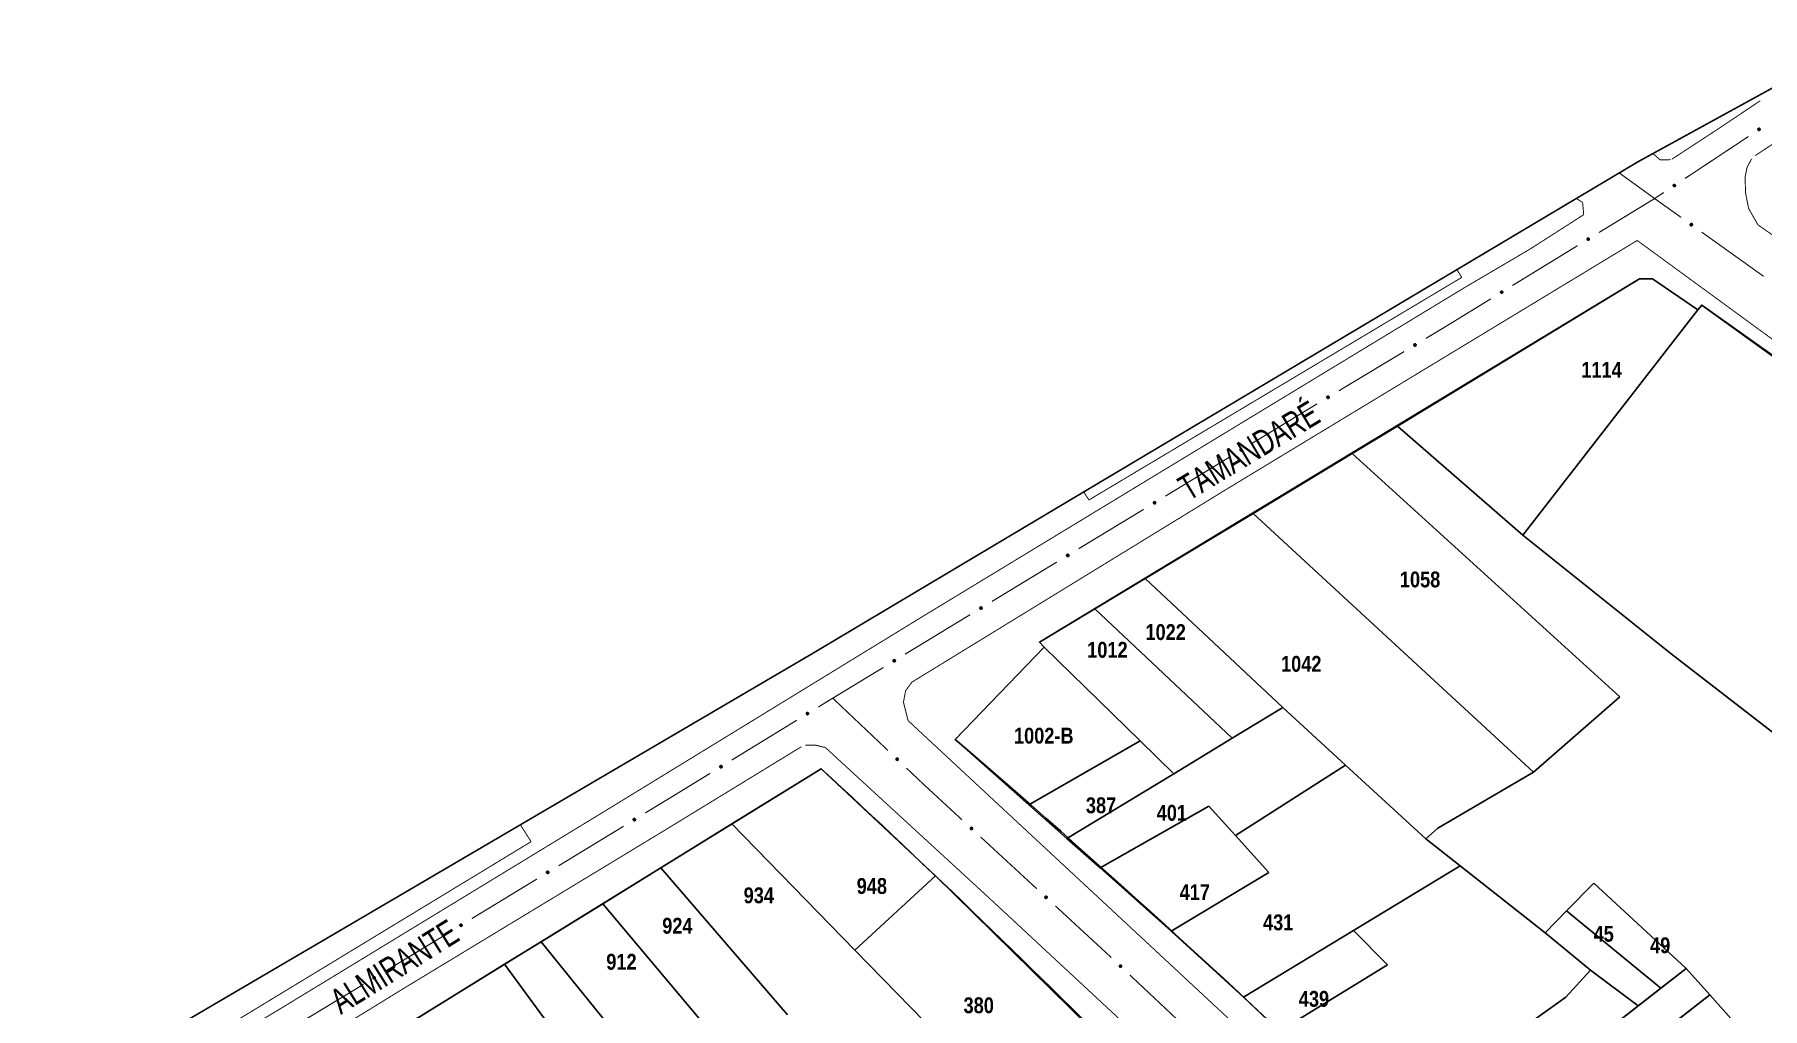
# Model space of a CAD drawing. Extents: x 200120 to 201962, y 4837541 to 4839252.
# Drawn here: x 200269 to 200541.3, y 4838831.1 to 4838984.7 of the extents above; entities that cross this region are included whole.
import ezdxf
from ezdxf.enums import TextEntityAlignment as Align

# ---------------------------------------------------------------- set-up
doc = ezdxf.new("R2010")
doc.units = 0
doc.header["$LTSCALE"] = 3
doc.header["$MEASUREMENT"] = 0
for name, color, linetype in [('CD-MALHA-LOTES', 40, 'CONTINUOUS'), ('HD-CANAIS', 7, 'CONTINUOUS'), ('LM-LIM-SETOR-FISCAL', 7, 'CONTINUOUS'), ('RU-QUADRAS', 210, 'CONTINUOUS'), ('SV-EIXO-RUA-PAV', 20, 'CONTINUOUS'), ('SV-PONTE-BUEIRO', 7, 'CONTINUOUS'), ('SV-RUA-PAVIM-S-GUIA-C-GUIA', 7, 'CONTINUOUS'), ('SV-TXT-RUA-PAV-S-GUIA-C-GUIA', 7, 'CONTINUOUS'), ('Th_NmrPort', 1, 'CONTINUOUS')]:
    doc.layers.add(name, color=color, linetype=linetype)
doc.styles.add('ARIAL', font='ARIAL.TTF')
doc.styles.get("Standard").update_dxf_attribs({"font": 'swisscbo.ttf'})
doc.linetypes.add('Limite', pattern='A,20,-3,[130,ltypeshp.shx,S=6.35,R=0,X=0,Y=0],-3,20', length=46)

msp = doc.modelspace()

# ---------------------------------------------------------------- linework, layer by layer
at = {"layer": 'CD-MALHA-LOTES'}
for p, q in [((200483.79, 4838922.94), (200521.94, 4838946.17)), ((200521.94, 4838946.17), (200524, 4838946.16)), ((200524, 4838946.16), (200531.12, 4838941.29)), ((200503.56, 4838905.75), (200531.12, 4838941.29)), ((200531.12, 4838941.29), (200531.75, 4838942.04)), ((200531.75, 4838942.04), (200567, 4838916.94)), ((200476.68, 4838918.61), (200483.79, 4838922.94)), ((200503.56, 4838905.75), (200483.79, 4838922.94)), ((200461.06, 4838909.19), (200476.68, 4838918.61)), ((200476.68, 4838918.61), (200518.85, 4838880.28)), ((200444.06, 4838898.95), (200461.06, 4838909.19)), ((200505.23, 4838868.38), (200461.06, 4838909.19)), ((200526.94, 4838887.06), (200503.56, 4838905.75)), ((200436.11, 4838894.16), (200444.06, 4838898.95)), ((200465.74, 4838878.57), (200444.06, 4838898.95)), ((200427.37, 4838888.89), (200436.11, 4838894.16)), ((200457.74, 4838873.73), (200436.11, 4838894.16)), ((200414.11, 4838873.56), (200428.09, 4838888.11)), ((200428.09, 4838888.11), (200427.37, 4838888.89)), ((200443.24, 4838873.33), (200428.09, 4838888.11)), ((200577.62, 4838847.82), (200526.94, 4838887.06)), ((200465.74, 4838878.57), (200457.74, 4838873.73)), ((200475.61, 4838869.5), (200465.74, 4838878.57)), ((200518.85, 4838880.28), (200505.23, 4838868.38)), ((200425.7, 4838863.27), (200414.11, 4838873.56)), ((200425.7, 4838863.27), (200443.24, 4838873.33)), ((200448.55, 4838868.15), (200443.24, 4838873.33)), ((200448.55, 4838868.15), (200457.74, 4838873.73)), ((200378.89, 4838860.23), (200392.98, 4838868.94)), ((200392.98, 4838868.94), (200411, 4838852.03)), ((200431.7, 4838857.94), (200448.55, 4838868.15)), ((200458.26, 4838858.41), (200475.61, 4838869.5)), ((200475.61, 4838869.5), (200488.28, 4838857.86)), ((200505.23, 4838868.38), (200490.17, 4838859.56)), ((200431.7, 4838857.94), (200425.7, 4838863.27)), ((200436.93, 4838853.3), (200454.06, 4838863.05)), ((200454.06, 4838863.05), (200458.26, 4838858.41)), ((200367.71, 4838853.32), (200378.89, 4838860.23)), ((200398.29, 4838840.34), (200378.89, 4838860.23)), ((200490.17, 4838859.56), (200488.28, 4838857.86)), ((200436.93, 4838853.3), (200431.7, 4838857.94)), ((200463.52, 4838852.59), (200458.26, 4838858.41)), ((200488.28, 4838857.86), (200493.67, 4838853.63)), ((200476.87, 4838843.43), (200493.67, 4838853.63)), ((200493.67, 4838853.63), (200507.07, 4838843.09)), ((200358.53, 4838847.65), (200367.71, 4838853.32)), ((200387.64, 4838830.15), (200367.71, 4838853.32)), ((200398.29, 4838840.34), (200411, 4838852.03)), ((200411, 4838852.03), (200443.21, 4838820.44)), ((200448.14, 4838843.35), (200436.93, 4838853.3)), ((200448.14, 4838843.35), (200463.52, 4838852.59)), ((200514.75, 4838850.9), (200510.46, 4838846.54)), ((200529.29, 4838837.46), (200514.75, 4838850.9)), ((200348.81, 4838841.64), (200358.53, 4838847.65)), ((200373.73, 4838829.55), (200358.53, 4838847.65)), ((200507.07, 4838843.09), (200510.46, 4838846.54)), ((200510.46, 4838846.54), (200525.29, 4838834.34)), ((200459.56, 4838832.93), (200448.14, 4838843.35)), ((200459.56, 4838832.93), (200476.87, 4838843.43)), ((200482.24, 4838838), (200476.87, 4838843.43)), ((200514.24, 4838837.18), (200507.07, 4838843.09)), ((200343.08, 4838838.1), (200348.81, 4838841.64)), ((200365.15, 4838821.53), (200348.81, 4838841.64)), ((200409.32, 4838829.04), (200398.29, 4838840.34)), ((200320.11, 4838823.9), (200343.08, 4838838.1)), ((200356.26, 4838820.15), (200343.08, 4838838.1)), ((200465.19, 4838827.56), (200482.24, 4838838)), ((200529.29, 4838837.46), (200525.29, 4838834.34)), ((200533.03, 4838833.27), (200529.29, 4838837.46)), ((200510.33, 4838832.93), (200514.24, 4838837.18)), ((200521.73, 4838831.56), (200514.24, 4838837.18)), ((200465.19, 4838827.56), (200459.56, 4838832.93)), ((200492.77, 4838820.42), (200510.33, 4838832.93)), ((200525.29, 4838834.34), (200521.73, 4838831.56)), ((200525.72, 4838827.58), (200533.03, 4838833.27)), ((200533.03, 4838833.27), (200539.29, 4838826.26)), ((200521.73, 4838831.56), (200488.36, 4838805.48))]:
    msp.add_line(p, q, dxfattribs=at)
at = {"layer": 'HD-CANAIS', "const_width": 0.15}
for points in [[(200435.17, 4838911.31), (200493.94, 4838946.4)], [(200269.06, 4838809.95), (200347.25, 4838857.44)]]:
    msp.add_lwpolyline(points, dxfattribs=at)
at = {"layer": 'LM-LIM-SETOR-FISCAL', "linetype": 'Limite', "ltscale": 0.1, "const_width": 0.25}
msp.add_lwpolyline([(200277.75, 4838820.33), (200391.56, 4838887.08), (200521.68, 4838964.61), (200553.29, 4838981.96)], dxfattribs=at)
at = {"layer": 'RU-QUADRAS', "color": 6, "linetype": 'Continuous'}
msp.add_lwpolyline([(200493.26, 4838802.33), (200533.03, 4838833.27), (200529.29, 4838837.46), (200488.36, 4838805.48, 0.015972), (200414.11, 4838873.56), (200428.09, 4838888.11), (200427.37, 4838888.89), (200521.94, 4838946.17), (200524, 4838946.16), (200531.12, 4838941.29), (200531.75, 4838942.04), (200598.56, 4838893.89), (200618.93, 4838879.93), (200617.42, 4838877.91), (200724.63, 4838798.92)], format="xyb", dxfattribs=at)
msp.add_lwpolyline([(200284.19, 4838801.78), (200392.98, 4838868.94, -0.011025), (200443.21, 4838820.44), (200453.47, 4838811.96), (200476.92, 4838790.21), (200437.86, 4838748.76), (200427.27, 4838738.46), (200396.36, 4838704.9), (200372.99, 4838682.08), (200362.76, 4838692.13), (200426.27, 4838761.28), (200424.87, 4838762.68), (200391.76, 4838727.71, -0.025968), (200361.45, 4838698.38), (200347.03, 4838713.99), (200345.96, 4838713.39), (200339.15, 4838725.64), (200338.34, 4838725.48, 0.010091)], format="xyb", close=True, dxfattribs=at)
at = {"layer": 'SV-EIXO-RUA-PAV', "const_width": 0.18}
for points in [[(200529.12, 4838961.99), (200538.29, 4838968.06)], [(200538.29, 4838968.06), (200538.75, 4838968.36)], [(200538.75, 4838968.36), (200539.12, 4838968.61)], [(200518.75, 4838962.87), (200523.62, 4838959.35)], [(200524.34, 4838958.83), (200525.78, 4838959.78)], [(200515.57, 4838953.48), (200524.11, 4838958.69)], [(200523.62, 4838959.35), (200524.34, 4838958.83)], [(200524.11, 4838958.69), (200524.34, 4838958.83)], [(200524.34, 4838958.83), (200528.5, 4838955.86)], [(200531.75, 4838953.54), (200541.52, 4838946.56)], [(200501.93, 4838945.12), (200512.16, 4838951.39)], [(200491.2, 4838938.53), (200498.52, 4838943.02)], [(200488.28, 4838936.77), (200490.85, 4838938.32)], [(200490.85, 4838938.32), (200491.2, 4838938.53)], [(200474.57, 4838928.52), (200484.85, 4838934.71)], [(200460.88, 4838920.23), (200468.57, 4838924.91)], [(200468.57, 4838924.91), (200468.81, 4838925.06)], [(200468.81, 4838925.06), (200471.14, 4838926.46)], [(200447.22, 4838911.91), (200457.47, 4838918.15)], [(200433.54, 4838903.61), (200443.8, 4838909.83)], [(200419.87, 4838895.3), (200430.12, 4838901.53)], [(200406.19, 4838886.99), (200416.45, 4838893.23)], [(200394.79, 4838880.06), (200402.78, 4838884.91)], [(200392.53, 4838878.67), (200394.23, 4838879.72)], [(200394.23, 4838879.72), (200394.79, 4838880.06)], [(200394.79, 4838880.06), (200403.5, 4838871.81)], [(200378.89, 4838870.31), (200389.12, 4838876.58)], [(200369.5, 4838864.55), (200375.48, 4838868.22)], [(200406.4, 4838869.05), (200409.31, 4838866.3)], [(200368.66, 4838864.04), (200369.5, 4838864.55)], [(200409.31, 4838866.3), (200409.51, 4838866.11)], [(200409.51, 4838866.11), (200415.18, 4838860.87)], [(200365.24, 4838861.96), (200368.66, 4838864.04)], [(200351.58, 4838853.63), (200361.82, 4838859.87)], [(200418.12, 4838858.16), (200426.94, 4838850.02)], [(200337.91, 4838845.31), (200348.16, 4838851.55)], [(200429.88, 4838847.31), (200437.96, 4838839.85)], [(200330.05, 4838840.52), (200334.5, 4838843.23)], [(200324.24, 4838837), (200329.37, 4838840.11)], [(200329.37, 4838840.11), (200330.05, 4838840.52)], [(200437.96, 4838839.85), (200438.53, 4838839.32)], [(200438.53, 4838839.32), (200438.69, 4838839.17)], [(200310.54, 4838828.72), (200320.81, 4838834.93)], [(200441.61, 4838836.43), (200450.35, 4838828.21)]]:
    msp.add_lwpolyline(points, dxfattribs=at)
at = {"layer": 'SV-EIXO-RUA-PAV'}
for points in [[(200540.6, 4838969.74), (200540.61, 4838969.79), (200540.63, 4838969.83), (200540.65, 4838969.86), (200540.68, 4838969.88), (200540.71, 4838969.89), (200540.75, 4838969.9), (200540.79, 4838969.91), (200540.84, 4838969.9), (200540.88, 4838969.88), (200540.9, 4838969.86), (200540.93, 4838969.83), (200540.94, 4838969.8), (200540.95, 4838969.76), (200540.96, 4838969.72), (200540.95, 4838969.67), (200540.93, 4838969.63), (200540.91, 4838969.61), (200540.88, 4838969.58), (200540.85, 4838969.57), (200540.81, 4838969.56), (200540.77, 4838969.55), (200540.72, 4838969.56), (200540.68, 4838969.58), (200540.66, 4838969.6), (200540.63, 4838969.63), (200540.62, 4838969.66), (200540.6, 4838969.7), (200540.6, 4838969.74)], [(200527.27, 4838960.9), (200527.28, 4838960.95), (200527.3, 4838960.99), (200527.32, 4838961.01), (200527.35, 4838961.03), (200527.38, 4838961.05), (200527.41, 4838961.06), (200527.45, 4838961.06), (200527.5, 4838961.06), (200527.54, 4838961.04), (200527.57, 4838961.01), (200527.59, 4838960.99), (200527.61, 4838960.95), (200527.62, 4838960.92), (200527.62, 4838960.88), (200527.61, 4838960.83), (200527.59, 4838960.79), (200527.57, 4838960.76), (200527.54, 4838960.74), (200527.51, 4838960.72), (200527.48, 4838960.71), (200527.43, 4838960.71), (200527.39, 4838960.72), (200527.35, 4838960.74), (200527.32, 4838960.76), (200527.3, 4838960.79), (200527.28, 4838960.82), (200527.27, 4838960.86), (200527.27, 4838960.9)], [(200530.07, 4838954.87), (200530.12, 4838954.88), (200530.16, 4838954.88), (200530.2, 4838954.87), (200530.23, 4838954.85), (200530.25, 4838954.82), (200530.27, 4838954.8), (200530.29, 4838954.76), (200530.3, 4838954.71), (200530.3, 4838954.67), (200530.29, 4838954.63), (200530.27, 4838954.6), (200530.25, 4838954.57), (200530.21, 4838954.55), (200530.18, 4838954.53), (200530.13, 4838954.53), (200530.09, 4838954.53), (200530.05, 4838954.54), (200530.02, 4838954.56), (200529.99, 4838954.58), (200529.97, 4838954.61), (200529.95, 4838954.65), (200529.95, 4838954.7), (200529.95, 4838954.74), (200529.96, 4838954.78), (200529.98, 4838954.81), (200530, 4838954.83), (200530.03, 4838954.86), (200530.07, 4838954.87)], [(200513.69, 4838952.45), (200513.7, 4838952.5), (200513.72, 4838952.54), (200513.74, 4838952.57), (200513.77, 4838952.59), (200513.8, 4838952.6), (200513.84, 4838952.61), (200513.88, 4838952.61), (200513.92, 4838952.6), (200513.96, 4838952.58), (200513.99, 4838952.56), (200514.01, 4838952.53), (200514.03, 4838952.5), (200514.04, 4838952.46), (200514.04, 4838952.42), (200514.03, 4838952.37), (200514.01, 4838952.33), (200513.98, 4838952.31), (200513.95, 4838952.29), (200513.92, 4838952.27), (200513.89, 4838952.26), (200513.84, 4838952.26), (200513.8, 4838952.27), (200513.76, 4838952.29), (200513.73, 4838952.32), (200513.71, 4838952.35), (200513.69, 4838952.38), (200513.68, 4838952.41), (200513.69, 4838952.45)], [(200500.05, 4838944.09), (200500.06, 4838944.14), (200500.08, 4838944.17), (200500.1, 4838944.2), (200500.13, 4838944.22), (200500.16, 4838944.24), (200500.2, 4838944.25), (200500.24, 4838944.25), (200500.29, 4838944.24), (200500.32, 4838944.21), (200500.35, 4838944.19), (200500.37, 4838944.16), (200500.39, 4838944.13), (200500.4, 4838944.1), (200500.4, 4838944.05), (200500.39, 4838944.01), (200500.37, 4838943.97), (200500.34, 4838943.94), (200500.31, 4838943.92), (200500.28, 4838943.9), (200500.25, 4838943.9), (200500.21, 4838943.89), (200500.16, 4838943.91), (200500.12, 4838943.92), (200500.09, 4838943.95), (200500.07, 4838943.98), (200500.06, 4838944.01), (200500.05, 4838944.04), (200500.05, 4838944.09)], [(200486.39, 4838935.76), (200486.4, 4838935.81), (200486.42, 4838935.85), (200486.44, 4838935.88), (200486.47, 4838935.89), (200486.5, 4838935.91), (200486.54, 4838935.92), (200486.58, 4838935.92), (200486.63, 4838935.91), (200486.66, 4838935.89), (200486.69, 4838935.86), (200486.71, 4838935.83), (200486.73, 4838935.8), (200486.74, 4838935.77), (200486.74, 4838935.72), (200486.72, 4838935.68), (200486.71, 4838935.64), (200486.68, 4838935.61), (200486.65, 4838935.59), (200486.62, 4838935.58), (200486.58, 4838935.57), (200486.54, 4838935.57), (200486.49, 4838935.58), (200486.46, 4838935.6), (200486.43, 4838935.62), (200486.41, 4838935.65), (200486.39, 4838935.68), (200486.38, 4838935.72), (200486.39, 4838935.76)], [(200472.68, 4838927.51), (200472.69, 4838927.56), (200472.71, 4838927.6), (200472.73, 4838927.63), (200472.76, 4838927.65), (200472.79, 4838927.66), (200472.83, 4838927.67), (200472.87, 4838927.67), (200472.92, 4838927.66), (200472.95, 4838927.64), (200472.98, 4838927.61), (200473, 4838927.59), (200473.02, 4838927.56), (200473.03, 4838927.52), (200473.03, 4838927.48), (200473.01, 4838927.43), (200473, 4838927.39), (200472.97, 4838927.36), (200472.94, 4838927.34), (200472.91, 4838927.33), (200472.87, 4838927.32), (200472.83, 4838927.32), (200472.78, 4838927.33), (200472.75, 4838927.35), (200472.72, 4838927.38), (200472.7, 4838927.4), (200472.68, 4838927.44), (200472.67, 4838927.47), (200472.68, 4838927.51)], [(200459, 4838919.21), (200459.01, 4838919.26), (200459.03, 4838919.3), (200459.05, 4838919.33), (200459.08, 4838919.34), (200459.11, 4838919.36), (200459.15, 4838919.37), (200459.19, 4838919.37), (200459.24, 4838919.36), (200459.28, 4838919.34), (200459.3, 4838919.31), (200459.32, 4838919.29), (200459.34, 4838919.25), (200459.35, 4838919.22), (200459.35, 4838919.18), (200459.34, 4838919.13), (200459.32, 4838919.09), (200459.29, 4838919.06), (200459.26, 4838919.04), (200459.23, 4838919.03), (200459.2, 4838919.02), (200459.15, 4838919.02), (200459.11, 4838919.03), (200459.07, 4838919.05), (200459.04, 4838919.07), (200459.02, 4838919.1), (200459.01, 4838919.13), (200459, 4838919.17), (200459, 4838919.21)], [(200445.33, 4838910.89), (200445.34, 4838910.94), (200445.36, 4838910.98), (200445.39, 4838911.01), (200445.41, 4838911.02), (200445.45, 4838911.04), (200445.48, 4838911.05), (200445.52, 4838911.05), (200445.57, 4838911.04), (200445.61, 4838911.02), (200445.64, 4838910.99), (200445.66, 4838910.96), (200445.67, 4838910.93), (200445.68, 4838910.9), (200445.68, 4838910.85), (200445.67, 4838910.81), (200445.65, 4838910.77), (200445.63, 4838910.74), (200445.6, 4838910.72), (200445.57, 4838910.71), (200445.53, 4838910.7), (200445.49, 4838910.7), (200445.44, 4838910.71), (200445.4, 4838910.73), (200445.38, 4838910.75), (200445.36, 4838910.78), (200445.34, 4838910.81), (200445.33, 4838910.85), (200445.33, 4838910.89)], [(200431.65, 4838902.59), (200431.67, 4838902.63), (200431.68, 4838902.67), (200431.71, 4838902.7), (200431.74, 4838902.72), (200431.77, 4838902.74), (200431.81, 4838902.74), (200431.85, 4838902.75), (200431.89, 4838902.74), (200431.93, 4838902.71), (200431.96, 4838902.69), (200431.98, 4838902.66), (200432, 4838902.63), (200432.01, 4838902.59), (200432.01, 4838902.55), (200431.99, 4838902.5), (200431.98, 4838902.47), (200431.95, 4838902.44), (200431.92, 4838902.42), (200431.89, 4838902.4), (200431.85, 4838902.39), (200431.81, 4838902.39), (200431.76, 4838902.41), (200431.73, 4838902.42), (200431.7, 4838902.45), (200431.68, 4838902.48), (200431.66, 4838902.51), (200431.65, 4838902.54), (200431.65, 4838902.59)], [(200417.98, 4838894.28), (200417.99, 4838894.33), (200418.01, 4838894.37), (200418.03, 4838894.4), (200418.06, 4838894.42), (200418.09, 4838894.43), (200418.13, 4838894.44), (200418.17, 4838894.44), (200418.22, 4838894.43), (200418.26, 4838894.41), (200418.28, 4838894.39), (200418.31, 4838894.36), (200418.32, 4838894.33), (200418.33, 4838894.29), (200418.33, 4838894.25), (200418.32, 4838894.2), (200418.3, 4838894.16), (200418.27, 4838894.14), (200418.24, 4838894.11), (200418.21, 4838894.1), (200418.18, 4838894.09), (200418.14, 4838894.09), (200418.09, 4838894.1), (200418.05, 4838894.12), (200418.02, 4838894.14), (200418, 4838894.17), (200417.99, 4838894.21), (200417.98, 4838894.24), (200417.98, 4838894.28)], [(200404.31, 4838885.97), (200404.32, 4838886.02), (200404.34, 4838886.06), (200404.36, 4838886.09), (200404.39, 4838886.11), (200404.42, 4838886.12), (200404.46, 4838886.13), (200404.5, 4838886.13), (200404.55, 4838886.12), (200404.58, 4838886.1), (200404.61, 4838886.08), (200404.63, 4838886.05), (200404.65, 4838886.02), (200404.66, 4838885.98), (200404.66, 4838885.94), (200404.65, 4838885.89), (200404.63, 4838885.85), (200404.6, 4838885.82), (200404.57, 4838885.8), (200404.54, 4838885.79), (200404.51, 4838885.78), (200404.46, 4838885.78), (200404.42, 4838885.79), (200404.38, 4838885.81), (200404.35, 4838885.83), (200404.33, 4838885.86), (200404.31, 4838885.89), (200404.3, 4838885.93), (200404.31, 4838885.97)], [(200390.64, 4838877.65), (200390.65, 4838877.69), (200390.67, 4838877.73), (200390.7, 4838877.76), (200390.73, 4838877.78), (200390.76, 4838877.79), (200390.79, 4838877.8), (200390.83, 4838877.81), (200390.88, 4838877.79), (200390.92, 4838877.77), (200390.95, 4838877.75), (200390.97, 4838877.72), (200390.99, 4838877.69), (200390.99, 4838877.65), (200390.99, 4838877.61), (200390.98, 4838877.56), (200390.96, 4838877.53), (200390.94, 4838877.5), (200390.91, 4838877.48), (200390.88, 4838877.46), (200390.84, 4838877.45), (200390.8, 4838877.45), (200390.75, 4838877.46), (200390.72, 4838877.48), (200390.69, 4838877.51), (200390.67, 4838877.54), (200390.65, 4838877.57), (200390.64, 4838877.6), (200390.64, 4838877.65)], [(200404.92, 4838870.61), (200404.97, 4838870.61), (200405.01, 4838870.6), (200405.05, 4838870.59), (200405.07, 4838870.56), (200405.1, 4838870.54), (200405.11, 4838870.5), (200405.13, 4838870.46), (200405.13, 4838870.42), (200405.12, 4838870.37), (200405.1, 4838870.34), (200405.08, 4838870.31), (200405.05, 4838870.29), (200405.02, 4838870.27), (200404.98, 4838870.26), (200404.93, 4838870.26), (200404.89, 4838870.27), (200404.86, 4838870.28), (200404.83, 4838870.31), (200404.81, 4838870.33), (200404.79, 4838870.37), (200404.78, 4838870.41), (200404.78, 4838870.45), (200404.78, 4838870.5), (200404.8, 4838870.53), (200404.82, 4838870.55), (200404.85, 4838870.58), (200404.88, 4838870.6), (200404.92, 4838870.61)], [(200377, 4838869.28), (200377.01, 4838869.33), (200377.03, 4838869.37), (200377.06, 4838869.4), (200377.09, 4838869.41), (200377.12, 4838869.43), (200377.15, 4838869.44), (200377.19, 4838869.44), (200377.24, 4838869.43), (200377.28, 4838869.41), (200377.31, 4838869.38), (200377.33, 4838869.36), (200377.35, 4838869.33), (200377.35, 4838869.29), (200377.36, 4838869.25), (200377.34, 4838869.2), (200377.32, 4838869.16), (200377.3, 4838869.13), (200377.27, 4838869.11), (200377.24, 4838869.1), (200377.2, 4838869.09), (200377.16, 4838869.09), (200377.11, 4838869.1), (200377.08, 4838869.12), (200377.05, 4838869.14), (200377.03, 4838869.17), (200377.01, 4838869.2), (200377, 4838869.24), (200377, 4838869.28)], [(200363.35, 4838860.93), (200363.36, 4838860.98), (200363.38, 4838861.02), (200363.41, 4838861.05), (200363.44, 4838861.07), (200363.47, 4838861.08), (200363.5, 4838861.09), (200363.54, 4838861.09), (200363.59, 4838861.08), (200363.63, 4838861.06), (200363.66, 4838861.04), (200363.68, 4838861.01), (200363.7, 4838860.98), (200363.7, 4838860.94), (200363.7, 4838860.9), (200363.69, 4838860.85), (200363.67, 4838860.81), (200363.65, 4838860.79), (200363.62, 4838860.77), (200363.59, 4838860.75), (200363.55, 4838860.74), (200363.51, 4838860.74), (200363.46, 4838860.75), (200363.43, 4838860.77), (200363.4, 4838860.8), (200363.38, 4838860.83), (200363.36, 4838860.86), (200363.35, 4838860.89), (200363.35, 4838860.93)], [(200416.62, 4838859.7), (200416.67, 4838859.7), (200416.71, 4838859.69), (200416.75, 4838859.67), (200416.77, 4838859.65), (200416.8, 4838859.63), (200416.81, 4838859.59), (200416.83, 4838859.55), (200416.83, 4838859.51), (200416.82, 4838859.46), (200416.8, 4838859.43), (200416.78, 4838859.4), (200416.76, 4838859.38), (200416.72, 4838859.36), (200416.68, 4838859.35), (200416.63, 4838859.35), (200416.59, 4838859.35), (200416.56, 4838859.37), (200416.53, 4838859.39), (200416.51, 4838859.42), (200416.49, 4838859.45), (200416.48, 4838859.49), (200416.48, 4838859.54), (200416.48, 4838859.58), (200416.5, 4838859.61), (200416.52, 4838859.64), (200416.55, 4838859.66), (200416.58, 4838859.68), (200416.62, 4838859.7)], [(200349.69, 4838852.61), (200349.7, 4838852.66), (200349.72, 4838852.7), (200349.74, 4838852.73), (200349.77, 4838852.74), (200349.8, 4838852.76), (200349.84, 4838852.77), (200349.88, 4838852.77), (200349.93, 4838852.76), (200349.97, 4838852.74), (200350, 4838852.71), (200350.02, 4838852.69), (200350.03, 4838852.65), (200350.04, 4838852.62), (200350.04, 4838852.58), (200350.03, 4838852.53), (200350.01, 4838852.49), (200349.98, 4838852.46), (200349.96, 4838852.44), (200349.92, 4838852.43), (200349.89, 4838852.42), (200349.85, 4838852.42), (200349.8, 4838852.43), (200349.76, 4838852.45), (200349.73, 4838852.47), (200349.71, 4838852.5), (200349.7, 4838852.53), (200349.69, 4838852.57), (200349.69, 4838852.61)], [(200428.38, 4838848.84), (200428.43, 4838848.84), (200428.47, 4838848.84), (200428.5, 4838848.82), (200428.53, 4838848.8), (200428.55, 4838848.77), (200428.57, 4838848.74), (200428.58, 4838848.7), (200428.59, 4838848.65), (200428.58, 4838848.61), (200428.56, 4838848.58), (200428.54, 4838848.55), (200428.51, 4838848.52), (200428.48, 4838848.51), (200428.44, 4838848.49), (200428.39, 4838848.49), (200428.35, 4838848.5), (200428.32, 4838848.52), (200428.29, 4838848.54), (200428.26, 4838848.57), (200428.25, 4838848.6), (200428.23, 4838848.64), (200428.23, 4838848.69), (200428.24, 4838848.73), (200428.26, 4838848.76), (200428.28, 4838848.79), (200428.31, 4838848.81), (200428.34, 4838848.83), (200428.38, 4838848.84)], [(200336.02, 4838844.29), (200336.03, 4838844.34), (200336.05, 4838844.37), (200336.08, 4838844.4), (200336.11, 4838844.42), (200336.14, 4838844.44), (200336.17, 4838844.45), (200336.22, 4838844.45), (200336.26, 4838844.44), (200336.3, 4838844.41), (200336.33, 4838844.39), (200336.35, 4838844.36), (200336.37, 4838844.33), (200336.37, 4838844.29), (200336.38, 4838844.25), (200336.36, 4838844.2), (200336.34, 4838844.17), (200336.32, 4838844.14), (200336.29, 4838844.12), (200336.26, 4838844.1), (200336.22, 4838844.09), (200336.18, 4838844.09), (200336.13, 4838844.11), (200336.1, 4838844.12), (200336.07, 4838844.15), (200336.05, 4838844.18), (200336.03, 4838844.21), (200336.02, 4838844.24), (200336.02, 4838844.29)], [(200440.12, 4838837.98), (200440.17, 4838837.98), (200440.21, 4838837.97), (200440.25, 4838837.95), (200440.27, 4838837.93), (200440.3, 4838837.9), (200440.31, 4838837.87), (200440.33, 4838837.83), (200440.33, 4838837.78), (200440.32, 4838837.74), (200440.3, 4838837.71), (200440.28, 4838837.68), (200440.26, 4838837.66), (200440.22, 4838837.64), (200440.18, 4838837.63), (200440.13, 4838837.63), (200440.09, 4838837.63), (200440.06, 4838837.65), (200440.03, 4838837.67), (200440.01, 4838837.7), (200439.99, 4838837.73), (200439.98, 4838837.77), (200439.98, 4838837.82), (200439.98, 4838837.86), (200440, 4838837.89), (200440.02, 4838837.92), (200440.05, 4838837.95), (200440.08, 4838837.96), (200440.12, 4838837.98)], [(200322.34, 4838835.99), (200322.36, 4838836.04), (200322.37, 4838836.08), (200322.4, 4838836.1), (200322.43, 4838836.12), (200322.46, 4838836.14), (200322.5, 4838836.15), (200322.54, 4838836.15), (200322.59, 4838836.14), (200322.62, 4838836.11), (200322.65, 4838836.09), (200322.67, 4838836.06), (200322.69, 4838836.03), (200322.7, 4838835.99), (200322.7, 4838835.95), (200322.68, 4838835.9), (200322.67, 4838835.87), (200322.64, 4838835.84), (200322.61, 4838835.82), (200322.58, 4838835.8), (200322.54, 4838835.8), (200322.5, 4838835.79), (200322.45, 4838835.81), (200322.42, 4838835.83), (200322.39, 4838835.85), (200322.37, 4838835.88), (200322.35, 4838835.91), (200322.34, 4838835.95), (200322.34, 4838835.99)]]:
    msp.add_lwpolyline(points, close=True, dxfattribs=at)
for points in [[(200540.6, 4838969.74), (200540.79, 4838969.91)], [(200540.6, 4838969.7), (200540.84, 4838969.9)], [(200540.61, 4838969.79), (200540.75, 4838969.9)], [(200540.61, 4838969.77), (200540.76, 4838969.9)], [(200540.61, 4838969.72), (200540.81, 4838969.9)], [(200540.61, 4838969.68), (200540.85, 4838969.89)], [(200540.62, 4838969.81), (200540.72, 4838969.89)], [(200540.62, 4838969.66), (200540.88, 4838969.88)], [(200540.63, 4838969.83), (200540.71, 4838969.89)], [(200540.63, 4838969.65), (200540.88, 4838969.87)], [(200540.63, 4838969.63), (200540.9, 4838969.86)], [(200540.65, 4838969.62), (200540.92, 4838969.84)], [(200540.66, 4838969.6), (200540.93, 4838969.83)], [(200540.67, 4838969.59), (200540.93, 4838969.81)], [(200540.68, 4838969.58), (200540.94, 4838969.8)], [(200540.7, 4838969.57), (200540.94, 4838969.78)], [(200540.72, 4838969.56), (200540.95, 4838969.76)], [(200540.75, 4838969.56), (200540.95, 4838969.74)], [(200540.77, 4838969.55), (200540.96, 4838969.72)], [(200540.79, 4838969.56), (200540.94, 4838969.69)], [(200540.81, 4838969.56), (200540.95, 4838969.67)], [(200540.83, 4838969.56), (200540.93, 4838969.65)], [(200540.85, 4838969.57), (200540.93, 4838969.63)], [(200527.27, 4838960.9), (200527.45, 4838961.06)], [(200527.27, 4838960.86), (200527.5, 4838961.06)], [(200527.27, 4838960.92), (200527.43, 4838961.06)], [(200527.27, 4838960.88), (200527.48, 4838961.06)], [(200527.28, 4838960.95), (200527.41, 4838961.06)], [(200527.28, 4838960.82), (200527.54, 4838961.04)], [(200527.28, 4838960.84), (200527.52, 4838961.04)], [(200527.29, 4838960.97), (200527.39, 4838961.05)], [(200527.29, 4838960.81), (200527.55, 4838961.02)], [(200527.3, 4838960.99), (200527.38, 4838961.05)], [(200527.3, 4838960.79), (200527.57, 4838961.01)], [(200527.31, 4838960.78), (200527.58, 4838961)], [(200527.32, 4838960.76), (200527.59, 4838960.99)], [(200527.34, 4838960.75), (200527.6, 4838960.97)], [(200527.35, 4838960.74), (200527.61, 4838960.95)], [(200527.37, 4838960.73), (200527.61, 4838960.93)], [(200527.39, 4838960.72), (200527.62, 4838960.92)], [(200527.41, 4838960.72), (200527.62, 4838960.9)], [(200527.43, 4838960.71), (200527.62, 4838960.88)], [(200527.46, 4838960.72), (200527.61, 4838960.85)], [(200527.48, 4838960.71), (200527.61, 4838960.83)], [(200527.5, 4838960.72), (200527.6, 4838960.8)], [(200527.51, 4838960.72), (200527.59, 4838960.79)], [(200529.95, 4838954.74), (200530.25, 4838954.57)], [(200529.95, 4838954.72), (200530.23, 4838954.56)], [(200529.95, 4838954.7), (200530.21, 4838954.55)], [(200529.95, 4838954.67), (200530.19, 4838954.54)], [(200529.95, 4838954.65), (200530.18, 4838954.53)], [(200529.96, 4838954.78), (200530.27, 4838954.6)], [(200529.96, 4838954.76), (200530.25, 4838954.59)], [(200529.97, 4838954.79), (200530.27, 4838954.61)], [(200529.97, 4838954.63), (200530.15, 4838954.53)], [(200529.97, 4838954.61), (200530.13, 4838954.53)], [(200529.98, 4838954.81), (200530.29, 4838954.63)], [(200529.99, 4838954.6), (200530.1, 4838954.53)], [(200529.99, 4838954.58), (200530.09, 4838954.53)], [(200530, 4838954.83), (200530.3, 4838954.67)], [(200530, 4838954.82), (200530.29, 4838954.65)], [(200530.02, 4838954.84), (200530.3, 4838954.69)], [(200530.03, 4838954.86), (200530.3, 4838954.71)], [(200530.05, 4838954.86), (200530.29, 4838954.73)], [(200530.07, 4838954.87), (200530.29, 4838954.76)], [(200530.1, 4838954.88), (200530.28, 4838954.78)], [(200530.12, 4838954.88), (200530.27, 4838954.8)], [(200530.14, 4838954.88), (200530.26, 4838954.81)], [(200530.16, 4838954.88), (200530.25, 4838954.82)], [(200513.68, 4838952.41), (200513.92, 4838952.6)], [(200513.69, 4838952.45), (200513.88, 4838952.61)], [(200513.69, 4838952.48), (200513.85, 4838952.61)], [(200513.69, 4838952.43), (200513.9, 4838952.61)], [(200513.69, 4838952.4), (200513.94, 4838952.59)], [(200513.69, 4838952.38), (200513.96, 4838952.58)], [(200513.7, 4838952.5), (200513.84, 4838952.61)], [(200513.71, 4838952.52), (200513.81, 4838952.6)], [(200513.71, 4838952.36), (200513.97, 4838952.57)], [(200513.71, 4838952.35), (200513.99, 4838952.56)], [(200513.72, 4838952.54), (200513.8, 4838952.6)], [(200513.72, 4838952.33), (200514, 4838952.54)], [(200513.73, 4838952.32), (200514.01, 4838952.53)], [(200513.75, 4838952.31), (200514.02, 4838952.51)], [(200513.76, 4838952.29), (200514.03, 4838952.5)], [(200513.78, 4838952.28), (200514.03, 4838952.48)], [(200513.8, 4838952.27), (200514.04, 4838952.46)], [(200513.82, 4838952.27), (200514.03, 4838952.44)], [(200513.84, 4838952.26), (200514.04, 4838952.42)], [(200513.87, 4838952.27), (200514.02, 4838952.39)], [(200513.89, 4838952.26), (200514.03, 4838952.37)], [(200513.91, 4838952.27), (200514.01, 4838952.35)], [(200513.92, 4838952.27), (200514.01, 4838952.33)], [(200500.05, 4838944.09), (200500.24, 4838944.25)], [(200500.05, 4838944.04), (200500.29, 4838944.24)], [(200500.05, 4838944.11), (200500.21, 4838944.24)], [(200500.05, 4838944.07), (200500.26, 4838944.24)], [(200500.06, 4838944.14), (200500.2, 4838944.25)], [(200500.06, 4838944.03), (200500.3, 4838944.22)], [(200500.06, 4838944.01), (200500.32, 4838944.21)], [(200500.07, 4838944.16), (200500.17, 4838944.24)], [(200500.07, 4838944), (200500.33, 4838944.2)], [(200500.07, 4838943.98), (200500.35, 4838944.19)], [(200500.08, 4838944.17), (200500.16, 4838944.24)], [(200500.09, 4838943.96), (200500.36, 4838944.17)], [(200500.09, 4838943.95), (200500.37, 4838944.16)], [(200500.11, 4838943.94), (200500.38, 4838944.15)], [(200500.12, 4838943.92), (200500.39, 4838944.13)], [(200500.14, 4838943.92), (200500.39, 4838944.11)], [(200500.16, 4838943.91), (200500.4, 4838944.1)], [(200500.18, 4838943.9), (200500.4, 4838944.07)], [(200500.21, 4838943.89), (200500.4, 4838944.05)], [(200500.23, 4838943.9), (200500.39, 4838944.02)], [(200500.25, 4838943.9), (200500.39, 4838944.01)], [(200500.27, 4838943.9), (200500.37, 4838943.98)], [(200500.28, 4838943.9), (200500.37, 4838943.97)], [(200486.38, 4838935.72), (200486.63, 4838935.91)], [(200486.39, 4838935.76), (200486.58, 4838935.92)], [(200486.39, 4838935.79), (200486.55, 4838935.92)], [(200486.39, 4838935.74), (200486.6, 4838935.91)], [(200486.39, 4838935.7), (200486.64, 4838935.9)], [(200486.39, 4838935.68), (200486.66, 4838935.89)], [(200486.4, 4838935.81), (200486.54, 4838935.92)], [(200486.41, 4838935.83), (200486.51, 4838935.91)], [(200486.41, 4838935.67), (200486.67, 4838935.87)], [(200486.41, 4838935.65), (200486.69, 4838935.86)], [(200486.42, 4838935.85), (200486.5, 4838935.91)], [(200486.42, 4838935.64), (200486.7, 4838935.85)], [(200486.43, 4838935.62), (200486.71, 4838935.83)], [(200486.45, 4838935.61), (200486.72, 4838935.82)], [(200486.46, 4838935.6), (200486.73, 4838935.8)], [(200486.48, 4838935.59), (200486.73, 4838935.78)], [(200486.49, 4838935.58), (200486.74, 4838935.77)], [(200486.52, 4838935.58), (200486.73, 4838935.74)], [(200486.54, 4838935.57), (200486.74, 4838935.72)], [(200486.57, 4838935.57), (200486.72, 4838935.7)], [(200486.58, 4838935.57), (200486.72, 4838935.68)], [(200486.6, 4838935.57), (200486.71, 4838935.65)], [(200486.62, 4838935.58), (200486.71, 4838935.64)], [(200472.67, 4838927.47), (200472.92, 4838927.66)], [(200472.68, 4838927.51), (200472.87, 4838927.67)], [(200472.68, 4838927.54), (200472.84, 4838927.67)], [(200472.68, 4838927.49), (200472.89, 4838927.66)], [(200472.68, 4838927.46), (200472.93, 4838927.65)], [(200472.68, 4838927.44), (200472.95, 4838927.64)], [(200472.69, 4838927.56), (200472.83, 4838927.67)], [(200472.69, 4838927.42), (200472.96, 4838927.63)], [(200472.7, 4838927.58), (200472.8, 4838927.66)], [(200472.7, 4838927.4), (200472.98, 4838927.61)], [(200472.71, 4838927.6), (200472.79, 4838927.66)], [(200472.71, 4838927.39), (200472.99, 4838927.6)], [(200472.72, 4838927.38), (200473, 4838927.59)], [(200472.74, 4838927.36), (200473.01, 4838927.57)], [(200472.75, 4838927.35), (200473.02, 4838927.56)], [(200472.77, 4838927.34), (200473.02, 4838927.53)], [(200472.78, 4838927.33), (200473.03, 4838927.52)], [(200472.81, 4838927.33), (200473.02, 4838927.5)], [(200472.83, 4838927.32), (200473.03, 4838927.48)], [(200472.86, 4838927.32), (200473.01, 4838927.45)], [(200472.87, 4838927.32), (200473.01, 4838927.43)], [(200472.89, 4838927.33), (200473, 4838927.41)], [(200472.91, 4838927.33), (200473, 4838927.39)], [(200459, 4838919.21), (200459.19, 4838919.37)], [(200459, 4838919.24), (200459.16, 4838919.37)], [(200459, 4838919.17), (200459.24, 4838919.36)], [(200459, 4838919.19), (200459.21, 4838919.36)], [(200459.01, 4838919.26), (200459.15, 4838919.37)], [(200459.01, 4838919.15), (200459.25, 4838919.35)], [(200459.01, 4838919.13), (200459.28, 4838919.34)], [(200459.02, 4838919.28), (200459.12, 4838919.36)], [(200459.02, 4838919.12), (200459.28, 4838919.33)], [(200459.02, 4838919.1), (200459.3, 4838919.31)], [(200459.03, 4838919.3), (200459.11, 4838919.36)], [(200459.04, 4838919.09), (200459.31, 4838919.3)], [(200459.04, 4838919.07), (200459.32, 4838919.29)], [(200459.06, 4838919.06), (200459.33, 4838919.27)], [(200459.07, 4838919.05), (200459.34, 4838919.25)], [(200459.09, 4838919.04), (200459.34, 4838919.23)], [(200459.11, 4838919.03), (200459.35, 4838919.22)], [(200459.13, 4838919.03), (200459.35, 4838919.2)], [(200459.15, 4838919.02), (200459.35, 4838919.18)], [(200459.18, 4838919.02), (200459.34, 4838919.15)], [(200459.2, 4838919.02), (200459.34, 4838919.13)], [(200459.22, 4838919.03), (200459.32, 4838919.11)], [(200459.23, 4838919.03), (200459.32, 4838919.09)], [(200445.33, 4838910.89), (200445.52, 4838911.05)], [(200445.33, 4838910.85), (200445.57, 4838911.04)], [(200445.33, 4838910.87), (200445.54, 4838911.04)], [(200445.34, 4838910.94), (200445.48, 4838911.05)], [(200445.34, 4838910.92), (200445.5, 4838911.04)], [(200445.34, 4838910.83), (200445.59, 4838911.03)], [(200445.34, 4838910.81), (200445.61, 4838911.02)], [(200445.35, 4838910.96), (200445.46, 4838911.04)], [(200445.35, 4838910.8), (200445.62, 4838911)], [(200445.36, 4838910.98), (200445.45, 4838911.04)], [(200445.36, 4838910.78), (200445.64, 4838910.99)], [(200445.37, 4838910.77), (200445.65, 4838910.98)], [(200445.38, 4838910.75), (200445.66, 4838910.96)], [(200445.39, 4838910.74), (200445.66, 4838910.95)], [(200445.4, 4838910.73), (200445.67, 4838910.93)], [(200445.42, 4838910.72), (200445.67, 4838910.91)], [(200445.44, 4838910.71), (200445.68, 4838910.9)], [(200445.47, 4838910.71), (200445.68, 4838910.87)], [(200445.49, 4838910.7), (200445.68, 4838910.85)], [(200445.51, 4838910.7), (200445.67, 4838910.83)], [(200445.53, 4838910.7), (200445.67, 4838910.81)], [(200445.55, 4838910.7), (200445.66, 4838910.78)], [(200445.57, 4838910.71), (200445.65, 4838910.77)], [(200431.65, 4838902.59), (200431.85, 4838902.75)], [(200431.65, 4838902.54), (200431.89, 4838902.74)], [(200431.66, 4838902.61), (200431.82, 4838902.74)], [(200431.66, 4838902.56), (200431.87, 4838902.74)], [(200431.66, 4838902.53), (200431.91, 4838902.72)], [(200431.66, 4838902.51), (200431.93, 4838902.71)], [(200431.67, 4838902.63), (200431.81, 4838902.74)], [(200431.67, 4838902.5), (200431.94, 4838902.7)], [(200431.68, 4838902.67), (200431.77, 4838902.74)], [(200431.68, 4838902.66), (200431.78, 4838902.73)], [(200431.68, 4838902.48), (200431.96, 4838902.69)], [(200431.69, 4838902.46), (200431.97, 4838902.67)], [(200431.7, 4838902.45), (200431.98, 4838902.66)], [(200431.72, 4838902.44), (200431.99, 4838902.64)], [(200431.73, 4838902.42), (200432, 4838902.63)], [(200431.75, 4838902.41), (200432, 4838902.61)], [(200431.76, 4838902.41), (200432.01, 4838902.59)], [(200431.79, 4838902.4), (200432, 4838902.57)], [(200431.81, 4838902.39), (200432.01, 4838902.55)], [(200431.84, 4838902.4), (200431.99, 4838902.52)], [(200431.85, 4838902.39), (200431.99, 4838902.5)], [(200431.87, 4838902.4), (200431.98, 4838902.48)], [(200431.89, 4838902.4), (200431.98, 4838902.47)], [(200417.98, 4838894.28), (200418.17, 4838894.44)], [(200417.98, 4838894.31), (200418.14, 4838894.44)], [(200417.98, 4838894.24), (200418.22, 4838894.43)], [(200417.98, 4838894.26), (200418.19, 4838894.43)], [(200417.99, 4838894.33), (200418.13, 4838894.44)], [(200417.99, 4838894.23), (200418.23, 4838894.42)], [(200417.99, 4838894.21), (200418.26, 4838894.41)], [(200418, 4838894.35), (200418.1, 4838894.43)], [(200418, 4838894.19), (200418.27, 4838894.4)], [(200418.01, 4838894.37), (200418.09, 4838894.43)], [(200418, 4838894.17), (200418.28, 4838894.39)], [(200418.02, 4838894.16), (200418.3, 4838894.37)], [(200418.02, 4838894.14), (200418.31, 4838894.36)], [(200418.04, 4838894.13), (200418.31, 4838894.34)], [(200418.05, 4838894.12), (200418.32, 4838894.33)], [(200418.07, 4838894.11), (200418.32, 4838894.3)], [(200418.09, 4838894.1), (200418.33, 4838894.29)], [(200418.11, 4838894.1), (200418.33, 4838894.27)], [(200418.14, 4838894.09), (200418.33, 4838894.25)], [(200418.16, 4838894.09), (200418.32, 4838894.22)], [(200418.18, 4838894.09), (200418.32, 4838894.2)], [(200418.2, 4838894.1), (200418.3, 4838894.18)], [(200418.21, 4838894.1), (200418.3, 4838894.16)], [(200404.3, 4838885.93), (200404.55, 4838886.12)], [(200404.31, 4838885.97), (200404.5, 4838886.13)], [(200404.31, 4838886), (200404.47, 4838886.13)], [(200404.31, 4838885.95), (200404.52, 4838886.12)], [(200404.31, 4838885.91), (200404.56, 4838886.11)], [(200404.31, 4838885.89), (200404.58, 4838886.1)], [(200404.32, 4838886.02), (200404.46, 4838886.13)], [(200404.33, 4838886.04), (200404.43, 4838886.12)], [(200404.33, 4838885.88), (200404.59, 4838886.09)], [(200404.33, 4838885.86), (200404.61, 4838886.08)], [(200404.34, 4838886.06), (200404.42, 4838886.12)], [(200404.34, 4838885.85), (200404.62, 4838886.06)], [(200404.35, 4838885.83), (200404.63, 4838886.05)], [(200404.37, 4838885.82), (200404.64, 4838886.03)], [(200404.38, 4838885.81), (200404.65, 4838886.02)], [(200404.4, 4838885.8), (200404.65, 4838885.99)], [(200404.42, 4838885.79), (200404.66, 4838885.98)], [(200404.44, 4838885.79), (200404.65, 4838885.96)], [(200404.46, 4838885.78), (200404.66, 4838885.94)], [(200404.49, 4838885.78), (200404.64, 4838885.91)], [(200404.51, 4838885.78), (200404.65, 4838885.89)], [(200404.53, 4838885.79), (200404.63, 4838885.87)], [(200404.54, 4838885.79), (200404.63, 4838885.85)], [(200390.64, 4838877.65), (200390.83, 4838877.81)], [(200390.64, 4838877.62), (200390.86, 4838877.8)], [(200390.64, 4838877.6), (200390.88, 4838877.79)], [(200390.65, 4838877.69), (200390.79, 4838877.8)], [(200390.65, 4838877.67), (200390.81, 4838877.8)], [(200390.65, 4838877.59), (200390.9, 4838877.78)], [(200390.65, 4838877.57), (200390.92, 4838877.77)], [(200390.66, 4838877.72), (200390.77, 4838877.79)], [(200390.66, 4838877.55), (200390.93, 4838877.76)], [(200390.67, 4838877.73), (200390.76, 4838877.79)], [(200390.67, 4838877.54), (200390.95, 4838877.75)], [(200390.68, 4838877.52), (200390.96, 4838877.73)], [(200390.69, 4838877.51), (200390.97, 4838877.72)], [(200390.71, 4838877.5), (200390.98, 4838877.7)], [(200390.72, 4838877.48), (200390.99, 4838877.69)], [(200390.74, 4838877.47), (200390.99, 4838877.67)], [(200390.75, 4838877.46), (200390.99, 4838877.65)], [(200390.78, 4838877.46), (200390.99, 4838877.63)], [(200390.8, 4838877.45), (200390.99, 4838877.61)], [(200390.83, 4838877.46), (200390.98, 4838877.58)], [(200390.84, 4838877.45), (200390.98, 4838877.56)], [(200390.86, 4838877.46), (200390.97, 4838877.54)], [(200390.88, 4838877.46), (200390.96, 4838877.53)], [(200404.78, 4838870.5), (200405.05, 4838870.29)], [(200404.78, 4838870.47), (200405.03, 4838870.28)], [(200404.78, 4838870.45), (200405.02, 4838870.27)], [(200404.78, 4838870.43), (200405, 4838870.27)], [(200404.78, 4838870.41), (200404.98, 4838870.26)], [(200404.79, 4838870.38), (200404.95, 4838870.26)], [(200404.79, 4838870.37), (200404.93, 4838870.26)], [(200404.8, 4838870.53), (200405.08, 4838870.31)], [(200404.8, 4838870.51), (200405.07, 4838870.3)], [(200404.8, 4838870.35), (200404.91, 4838870.27)], [(200404.81, 4838870.54), (200405.09, 4838870.32)], [(200404.81, 4838870.33), (200404.89, 4838870.27)], [(200404.82, 4838870.55), (200405.1, 4838870.34)], [(200404.84, 4838870.57), (200405.11, 4838870.36)], [(200404.85, 4838870.58), (200405.12, 4838870.37)], [(200404.87, 4838870.59), (200405.12, 4838870.4)], [(200404.88, 4838870.6), (200405.13, 4838870.42)], [(200404.9, 4838870.6), (200405.12, 4838870.44)], [(200404.92, 4838870.61), (200405.13, 4838870.46)], [(200404.95, 4838870.61), (200405.12, 4838870.49)], [(200404.97, 4838870.61), (200405.11, 4838870.5)], [(200405, 4838870.61), (200405.1, 4838870.53)], [(200405.01, 4838870.6), (200405.1, 4838870.54)], [(200377, 4838869.28), (200377.19, 4838869.44)], [(200377, 4838869.24), (200377.24, 4838869.43)], [(200377, 4838869.26), (200377.22, 4838869.43)], [(200377.01, 4838869.33), (200377.15, 4838869.44)], [(200377.01, 4838869.31), (200377.17, 4838869.44)], [(200377.01, 4838869.22), (200377.26, 4838869.42)], [(200377.01, 4838869.2), (200377.28, 4838869.41)], [(200377.02, 4838869.35), (200377.13, 4838869.43)], [(200377.02, 4838869.19), (200377.29, 4838869.4)], [(200377.03, 4838869.37), (200377.12, 4838869.43)], [(200377.03, 4838869.17), (200377.31, 4838869.38)], [(200377.04, 4838869.16), (200377.32, 4838869.37)], [(200377.05, 4838869.14), (200377.33, 4838869.36)], [(200377.07, 4838869.13), (200377.34, 4838869.34)], [(200377.08, 4838869.12), (200377.35, 4838869.33)], [(200377.1, 4838869.11), (200377.35, 4838869.3)], [(200377.11, 4838869.1), (200377.35, 4838869.29)], [(200377.14, 4838869.1), (200377.35, 4838869.27)], [(200377.16, 4838869.09), (200377.36, 4838869.25)], [(200377.19, 4838869.09), (200377.34, 4838869.22)], [(200377.2, 4838869.09), (200377.34, 4838869.2)], [(200377.22, 4838869.1), (200377.33, 4838869.18)], [(200377.24, 4838869.1), (200377.32, 4838869.16)], [(200363.35, 4838860.93), (200363.54, 4838861.09)], [(200363.35, 4838860.89), (200363.59, 4838861.08)], [(200363.35, 4838860.91), (200363.57, 4838861.08)], [(200363.36, 4838860.98), (200363.5, 4838861.09)], [(200363.36, 4838860.96), (200363.52, 4838861.09)], [(200363.36, 4838860.88), (200363.61, 4838861.07)], [(200363.36, 4838860.86), (200363.63, 4838861.06)], [(200363.37, 4838861), (200363.48, 4838861.08)], [(200363.37, 4838860.84), (200363.64, 4838861.05)], [(200363.38, 4838861.02), (200363.47, 4838861.08)], [(200363.38, 4838860.83), (200363.66, 4838861.04)], [(200363.39, 4838860.81), (200363.67, 4838861.02)], [(200363.4, 4838860.8), (200363.68, 4838861.01)], [(200363.42, 4838860.78), (200363.69, 4838860.99)], [(200363.43, 4838860.77), (200363.7, 4838860.98)], [(200363.45, 4838860.76), (200363.7, 4838860.96)], [(200363.46, 4838860.75), (200363.7, 4838860.94)], [(200363.49, 4838860.75), (200363.7, 4838860.92)], [(200363.51, 4838860.74), (200363.7, 4838860.9)], [(200363.54, 4838860.75), (200363.69, 4838860.87)], [(200363.55, 4838860.74), (200363.69, 4838860.85)], [(200363.57, 4838860.75), (200363.68, 4838860.83)], [(200363.59, 4838860.75), (200363.67, 4838860.81)], [(200416.48, 4838859.58), (200416.76, 4838859.38)], [(200416.48, 4838859.56), (200416.74, 4838859.37)], [(200416.48, 4838859.54), (200416.72, 4838859.36)], [(200416.48, 4838859.51), (200416.7, 4838859.35)], [(200416.48, 4838859.49), (200416.68, 4838859.35)], [(200416.49, 4838859.59), (200416.77, 4838859.39)], [(200416.49, 4838859.47), (200416.65, 4838859.35)], [(200416.49, 4838859.45), (200416.63, 4838859.35)], [(200416.5, 4838859.61), (200416.78, 4838859.4)], [(200416.5, 4838859.43), (200416.61, 4838859.35)], [(200416.51, 4838859.62), (200416.79, 4838859.41)], [(200416.51, 4838859.42), (200416.59, 4838859.35)], [(200416.52, 4838859.64), (200416.8, 4838859.43)], [(200416.54, 4838859.65), (200416.81, 4838859.45)], [(200416.55, 4838859.66), (200416.82, 4838859.46)], [(200416.57, 4838859.67), (200416.82, 4838859.49)], [(200416.58, 4838859.68), (200416.83, 4838859.51)], [(200416.6, 4838859.69), (200416.82, 4838859.53)], [(200416.62, 4838859.7), (200416.83, 4838859.55)], [(200416.65, 4838859.7), (200416.81, 4838859.58)], [(200416.67, 4838859.7), (200416.81, 4838859.59)], [(200416.69, 4838859.69), (200416.8, 4838859.61)], [(200416.71, 4838859.69), (200416.8, 4838859.63)], [(200349.69, 4838852.61), (200349.88, 4838852.77)], [(200349.69, 4838852.57), (200349.93, 4838852.76)], [(200349.69, 4838852.59), (200349.9, 4838852.76)], [(200349.7, 4838852.66), (200349.84, 4838852.77)], [(200349.7, 4838852.64), (200349.85, 4838852.77)], [(200349.7, 4838852.55), (200349.94, 4838852.75)], [(200349.7, 4838852.53), (200349.97, 4838852.74)], [(200349.71, 4838852.68), (200349.81, 4838852.76)], [(200349.71, 4838852.52), (200349.98, 4838852.72)], [(200349.71, 4838852.5), (200350, 4838852.71)], [(200349.72, 4838852.7), (200349.8, 4838852.76)], [(200349.73, 4838852.49), (200350.01, 4838852.7)], [(200349.73, 4838852.47), (200350.02, 4838852.69)], [(200349.75, 4838852.46), (200350.02, 4838852.67)], [(200349.76, 4838852.45), (200350.03, 4838852.65)], [(200349.78, 4838852.44), (200350.03, 4838852.63)], [(200349.8, 4838852.43), (200350.04, 4838852.62)], [(200349.83, 4838852.43), (200350.04, 4838852.59)], [(200349.85, 4838852.42), (200350.04, 4838852.58)], [(200349.87, 4838852.42), (200350.03, 4838852.55)], [(200349.89, 4838852.42), (200350.03, 4838852.53)], [(200349.91, 4838852.43), (200350.01, 4838852.5)], [(200349.92, 4838852.43), (200350.01, 4838852.49)], [(200428.23, 4838848.69), (200428.48, 4838848.51)], [(200428.23, 4838848.64), (200428.44, 4838848.49)], [(200428.24, 4838848.73), (200428.51, 4838848.52)], [(200428.24, 4838848.7), (200428.49, 4838848.52)], [(200428.24, 4838848.66), (200428.46, 4838848.5)], [(200428.25, 4838848.74), (200428.52, 4838848.54)], [(200428.25, 4838848.62), (200428.41, 4838848.5)], [(200428.25, 4838848.6), (200428.39, 4838848.49)], [(200428.26, 4838848.76), (200428.54, 4838848.55)], [(200428.26, 4838848.58), (200428.36, 4838848.5)], [(200428.26, 4838848.57), (200428.35, 4838848.5)], [(200428.27, 4838848.77), (200428.55, 4838848.56)], [(200428.28, 4838848.79), (200428.56, 4838848.58)], [(200428.3, 4838848.8), (200428.57, 4838848.6)], [(200428.31, 4838848.81), (200428.58, 4838848.61)], [(200428.32, 4838848.82), (200428.58, 4838848.63)], [(200428.34, 4838848.83), (200428.59, 4838848.65)], [(200428.36, 4838848.83), (200428.58, 4838848.68)], [(200428.38, 4838848.84), (200428.58, 4838848.7)], [(200428.4, 4838848.84), (200428.57, 4838848.73)], [(200428.43, 4838848.84), (200428.57, 4838848.74)], [(200428.45, 4838848.84), (200428.55, 4838848.76)], [(200428.47, 4838848.84), (200428.55, 4838848.77)], [(200336.02, 4838844.29), (200336.22, 4838844.45)], [(200336.02, 4838844.24), (200336.26, 4838844.44)], [(200336.03, 4838844.34), (200336.17, 4838844.45)], [(200336.03, 4838844.31), (200336.19, 4838844.44)], [(200336.03, 4838844.27), (200336.24, 4838844.44)], [(200336.03, 4838844.23), (200336.28, 4838844.42)], [(200336.03, 4838844.21), (200336.3, 4838844.41)], [(200336.04, 4838844.2), (200336.31, 4838844.4)], [(200336.05, 4838844.37), (200336.14, 4838844.44)], [(200336.05, 4838844.36), (200336.15, 4838844.44)], [(200336.05, 4838844.18), (200336.33, 4838844.39)], [(200336.06, 4838844.16), (200336.34, 4838844.37)], [(200336.07, 4838844.15), (200336.35, 4838844.36)], [(200336.09, 4838844.14), (200336.36, 4838844.34)], [(200336.1, 4838844.12), (200336.37, 4838844.33)], [(200336.12, 4838844.12), (200336.37, 4838844.31)], [(200336.13, 4838844.11), (200336.37, 4838844.29)], [(200336.16, 4838844.1), (200336.37, 4838844.27)], [(200336.18, 4838844.09), (200336.38, 4838844.25)], [(200336.21, 4838844.1), (200336.36, 4838844.22)], [(200336.22, 4838844.09), (200336.36, 4838844.2)], [(200336.24, 4838844.1), (200336.35, 4838844.18)], [(200336.26, 4838844.1), (200336.34, 4838844.17)], [(200439.98, 4838837.86), (200440.26, 4838837.66)], [(200439.98, 4838837.84), (200440.23, 4838837.65)], [(200439.98, 4838837.82), (200440.22, 4838837.64)], [(200439.98, 4838837.79), (200440.2, 4838837.63)], [(200439.98, 4838837.77), (200440.18, 4838837.63)], [(200439.99, 4838837.87), (200440.27, 4838837.67)], [(200439.99, 4838837.75), (200440.15, 4838837.63)], [(200439.99, 4838837.73), (200440.13, 4838837.63)], [(200440, 4838837.89), (200440.28, 4838837.68)], [(200440, 4838837.71), (200440.11, 4838837.63)], [(200440.01, 4838837.91), (200440.29, 4838837.69)], [(200440.01, 4838837.7), (200440.09, 4838837.63)], [(200440.02, 4838837.92), (200440.3, 4838837.71)], [(200440.04, 4838837.93), (200440.31, 4838837.73)], [(200440.05, 4838837.95), (200440.32, 4838837.74)], [(200440.07, 4838837.95), (200440.32, 4838837.77)], [(200440.08, 4838837.96), (200440.33, 4838837.78)], [(200440.1, 4838837.97), (200440.32, 4838837.81)], [(200440.12, 4838837.98), (200440.33, 4838837.83)], [(200440.15, 4838837.98), (200440.31, 4838837.86)], [(200440.17, 4838837.98), (200440.31, 4838837.87)], [(200440.2, 4838837.97), (200440.3, 4838837.89)], [(200440.21, 4838837.97), (200440.3, 4838837.9)], [(200322.34, 4838835.99), (200322.54, 4838836.15)], [(200322.34, 4838835.95), (200322.59, 4838836.14)], [(200322.35, 4838836.01), (200322.51, 4838836.14)], [(200322.35, 4838835.97), (200322.56, 4838836.14)], [(200322.35, 4838835.93), (200322.6, 4838836.12)], [(200322.35, 4838835.91), (200322.62, 4838836.11)], [(200322.36, 4838836.04), (200322.5, 4838836.15)], [(200322.36, 4838835.9), (200322.63, 4838836.1)], [(200322.37, 4838836.08), (200322.46, 4838836.14)], [(200322.37, 4838836.06), (200322.47, 4838836.14)], [(200322.37, 4838835.88), (200322.65, 4838836.09)], [(200322.38, 4838835.87), (200322.66, 4838836.07)], [(200322.39, 4838835.85), (200322.67, 4838836.06)], [(200322.41, 4838835.84), (200322.68, 4838836.04)], [(200322.42, 4838835.83), (200322.69, 4838836.03)], [(200322.44, 4838835.82), (200322.69, 4838836.01)], [(200322.45, 4838835.81), (200322.7, 4838835.99)], [(200322.48, 4838835.8), (200322.69, 4838835.97)], [(200322.5, 4838835.79), (200322.7, 4838835.95)], [(200322.53, 4838835.8), (200322.68, 4838835.92)], [(200322.54, 4838835.8), (200322.68, 4838835.9)], [(200322.56, 4838835.8), (200322.67, 4838835.88)], [(200322.58, 4838835.8), (200322.67, 4838835.87)]]:
    msp.add_lwpolyline(points, dxfattribs=at)
at = {"layer": 'SV-PONTE-BUEIRO', "const_width": 0.15}
for points in [[(200493.17, 4838947.62), (200493.94, 4838946.4)], [(200434.35, 4838912.58), (200435.17, 4838911.31)], [(200347.25, 4838857.44), (200345.55, 4838860.1)]]:
    msp.add_lwpolyline(points, dxfattribs=at)
at = {"layer": 'SV-RUA-PAVIM-S-GUIA-C-GUIA', "const_width": 0.15}
for points in [[(200540.19, 4838965.6), (200569, 4838984.61)], [(200534.32, 4838969.79), (200541, 4838974.26)], [(200527.06, 4838965.04), (200534.32, 4838969.79)], [(200524.08, 4838965.93), (200525.2, 4838964.93), (200526.91, 4838964.96)], [(200540.61, 4838954.69), (200539.14, 4838957.28), (200538.67, 4838959.71), (200538.59, 4838962.18), (200538.9, 4838963.74), (200539.62, 4838965.09)], [(200512.98, 4838958.23), (200511.99, 4838958.84)], [(200513.16, 4838956.29), (200512.98, 4838958.23)], [(200504.68, 4838950.85), (200513.16, 4838956.29)], [(200571.93, 4838932.79), (200540.61, 4838954.69)], [(200456.91, 4838913.03), (200521.59, 4838952.22)], [(200521.59, 4838952.22), (200546.29, 4838934.16)], [(200494.38, 4838944.79), (200504.68, 4838950.85)], [(200409.52, 4838893.28), (200494.38, 4838944.79)], [(200407.27, 4838882.59), (200456.91, 4838913.03)], [(200359.21, 4838862.46), (200409.52, 4838893.28)], [(200406.67, 4838876.52), (200405.94, 4838879.42), (200406.27, 4838881.22), (200407.27, 4838882.59)], [(200442.01, 4838843.66), (200406.67, 4838876.52)], [(200393.63, 4838872.28), (200392.03, 4838872.67), (200390.48, 4838872.65)], [(200389.85, 4838872.41), (200368.19, 4838859.16)], [(200419, 4838848.97), (200393.63, 4838872.28)], [(200308.01, 4838831.27), (200359.21, 4838862.46)], [(200368.19, 4838859.16), (200327.15, 4838834.29)], [(200447.51, 4838822.48), (200419, 4838848.97)], [(200483.28, 4838805.25), (200442.01, 4838843.66)], [(200327.15, 4838834.29), (200279.17, 4838804.76)], [(200270.35, 4838808.69), (200308.01, 4838831.27)]]:
    msp.add_lwpolyline(points, dxfattribs=at)

# ---------------------------------------------------------------- texts
at = {"layer": 'SV-TXT-RUA-PAV-S-GUIA-C-GUIA', "style": 'ARIAL', "width": 0.7}
for s, rotation, p in [('TAMANDARÉ', 31, (200450.89, 4838911.08)), ('ALMIRANTE', 32, (200317.26, 4838830.12))]:
    msp.add_text(s, height=4, rotation=rotation, dxfattribs=at).set_placement(p)
at = {"layer": 'Th_NmrPort', "color": 1}
for s, p in [('1114', (200512.78, 4838931.82)), ('1058', (200484.18, 4838898.78)), ('1022', (200444.08, 4838890.48)), ('1012', (200434.9, 4838887.69)), ('1042', (200465.45, 4838885.47)), ('1002-B', (200423.36, 4838874.15)), ('387', (200434.69, 4838863.17)), ('401', (200445.85, 4838861.99)), ('948', (200398.57, 4838850.45)), ('934', (200380.75, 4838848.98)), ('417', (200449.46, 4838849.48)), ('924', (200367.92, 4838844.18)), ('431', (200462.61, 4838844.72)), ('45', (200514.71, 4838842.91)), ('49', (200523.62, 4838841.1)), ('912', (200359.1, 4838838.5)), ('380', (200415.41, 4838831.64)), ('439', (200468.25, 4838832.66))]:
    msp.add_text(s, height=2.5, dxfattribs=at).set_placement(p, align=Align.MIDDLE_LEFT)

doc.saveas('drawing.dxf')
